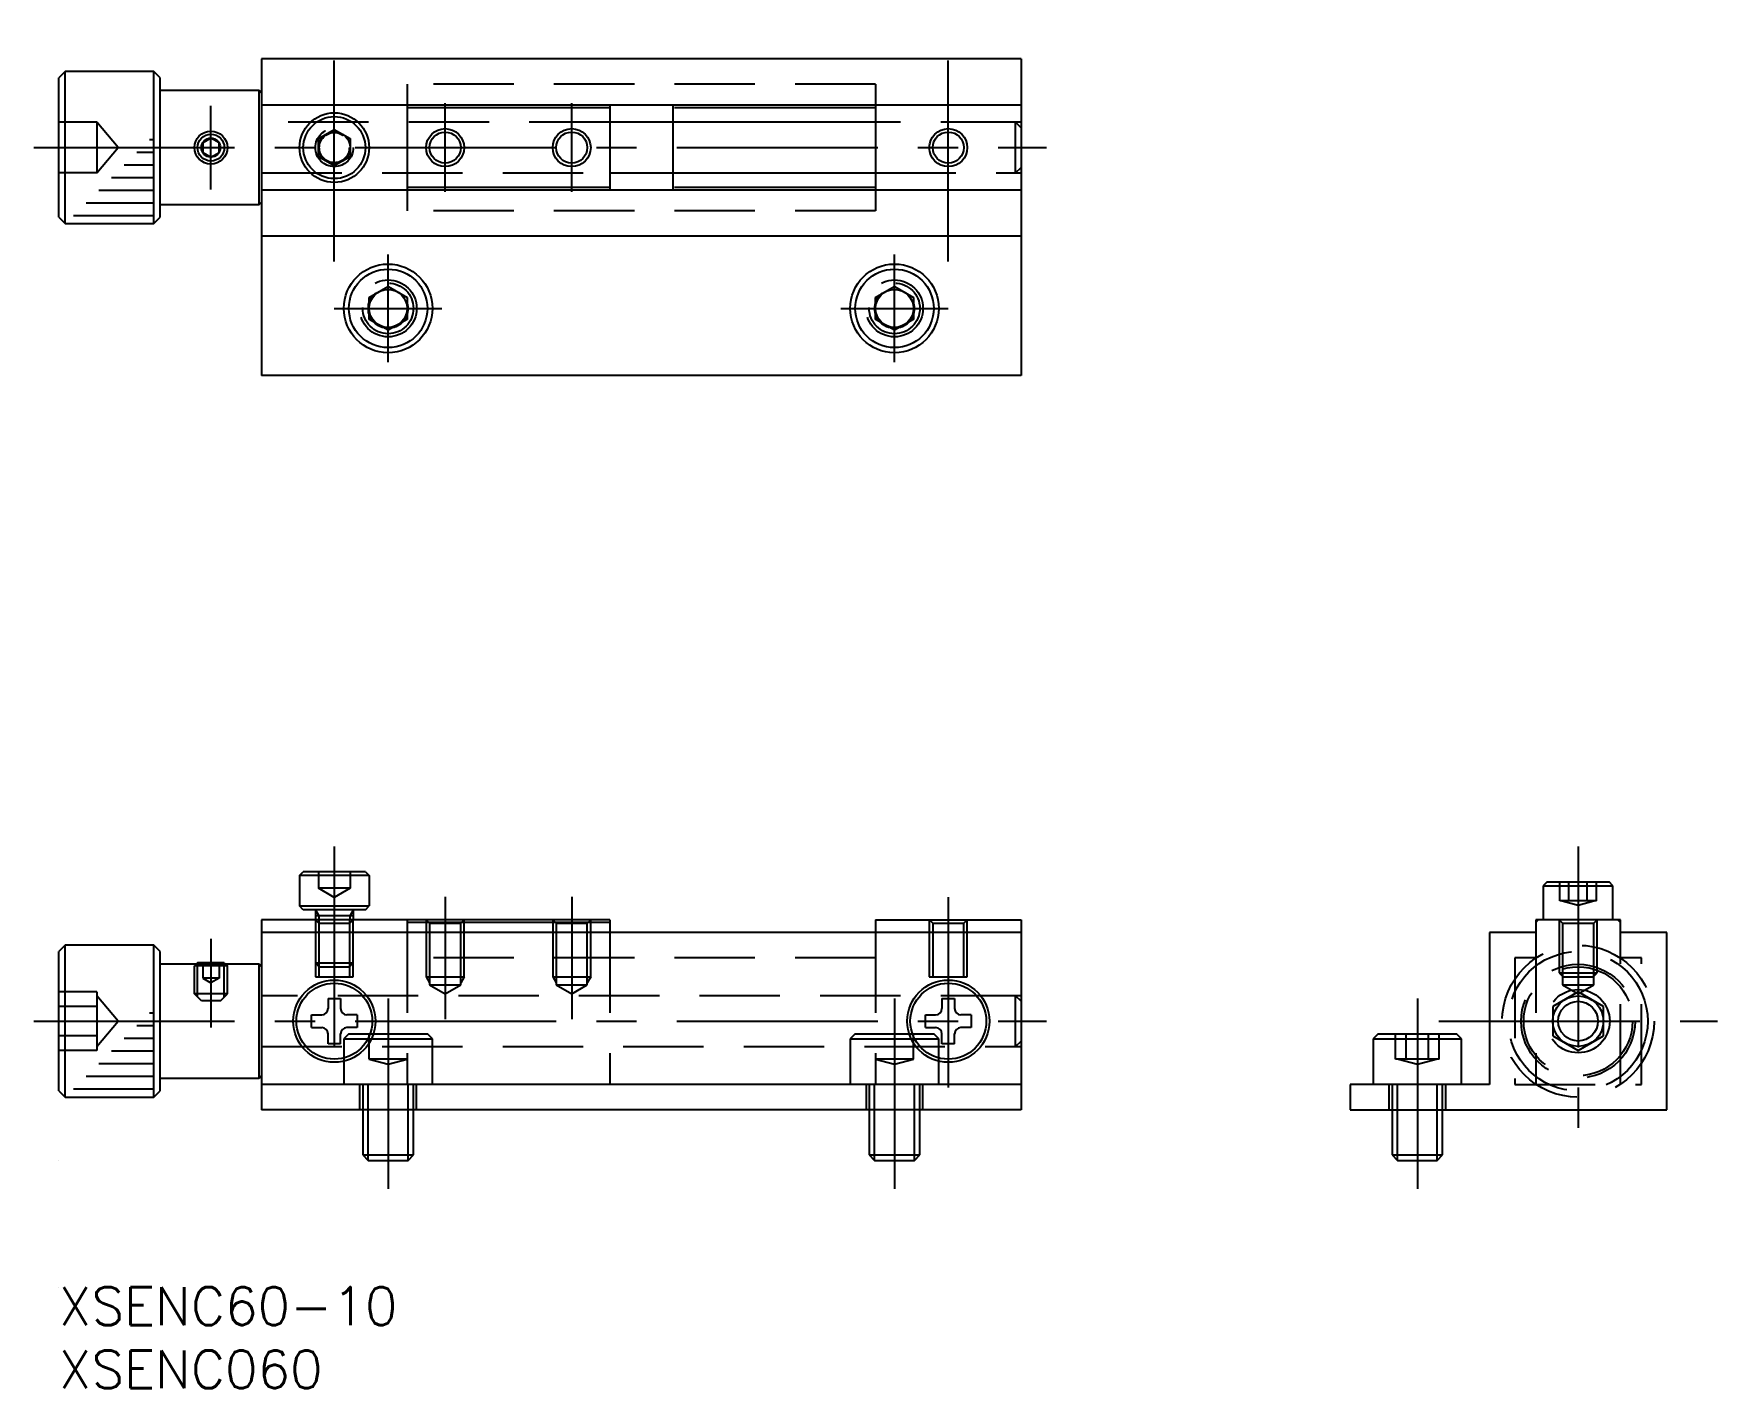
# Model space of a CAD drawing. Extents: x -2 to 131, y -8 to 99.
import ezdxf

# ---------------------------------------------------------------- set-up
doc = ezdxf.new("R2010")
doc.units = 0
doc.header["$LTSCALE"] = 0.5
for name, pattern in [('CENTER', [50.8, 31.75, -6.35, 6.35, -6.35]), ('DASHED', [19.05, 12.7, -6.35]), ('PHANTOM', [63.5, 31.75, -6.35, 6.35, -6.35, 6.35, -6.35])]:
    doc.linetypes.add(name, pattern=pattern)
doc.layers.get('0').update_dxf_attribs({"linetype": 'CONTINUOUS'})
doc.layers.get('DEFPOINTS').update_dxf_attribs({"linetype": 'CONTINUOUS'})
for name, color, linetype in [('MSM_CENTER', 1, 'CENTER'), ('MSM_CONTINUOUS', 7, 'CONTINUOUS'), ('MSM_DASHED', 4, 'DASHED'), ('MSM_IMAGINARY', 6, 'PHANTOM'), ('MSM_NARROW', 5, 'CONTINUOUS'), ('MSM_PART_NUMBER', 7, 'CONTINUOUS')]:
    doc.layers.add(name, color=color, linetype=linetype)
doc.styles.get("Standard").update_dxf_attribs({"font": 'txt.shx', "height": 3, "bigfont": 'bigfont.shx'})

msp = doc.modelspace()

# ---------------------------------------------------------------- linework, layer by layer
for p, q in [((20.25, 29.8), (20.25, 29)), ((23.25, 29.33), (20.25, 29.33)), ((23.25, 29.8), (23.25, 29))]:
    msp.add_line(p, q)
at = {"layer": 'DEFPOINTS'}
for p, q in [((0, 10), (0, 10)), ((0, 0), (0, 0)), ((0, 0), (0, 0))]:
    msp.add_line(p, q, dxfattribs=at)
at = {"layer": 'MSM_CENTER'}
for p, q in [((21.75, 81), (21.75, 99)), ((70.25, 81), (70.25, 99)), ((12, 86.7), (12, 93.3)), ((30.5, 86.5), (30.5, 93.5)), ((40.5, 86.5), (40.5, 93.5)), ((-2, 90), (78, 90)), ((26, 73.05), (26, 81.55)), ((66, 73.05), (66, 81.55)), ((21.75, 77.3), (30.25, 77.3)), ((61.75, 77.3), (70.25, 77.3)), ((21.75, 34.8), (21.75, 15.75)), ((120, 34.8), (120, 12.41)), ((30.5, 30.83), (30.5, 21.15)), ((40.5, 30.83), (40.5, 21.15)), ((70.25, 30.8), (70.25, 15.75)), ((12, 27.5), (12, 20.5)), ((26, 22.8), (26, 7.75)), ((66, 22.8), (66, 7.75)), ((107.3, 22.8), (107.3, 7.75)), ((-2, 21), (78, 21)), ((109, 21), (131, 21))]:
    msp.add_line(p, q, dxfattribs=at)
at = {"layer": 'MSM_CONTINUOUS'}
for p, q in [((0.5, 96), (0, 95.5)), ((7.5, 96), (0.5, 96)), ((0.5, 84), (0.5, 96)), ((8, 95.5), (7.5, 96)), ((7.5, 84), (7.5, 96)), ((76, 97), (16, 97)), ((16, 97), (16, 72)), ((76, 97), (76, 72)), ((0, 84.5), (0, 95.5)), ((8, 84.5), (8, 95.5)), ((15.8, 94.5), (8, 94.5)), ((16, 94.3), (15.8, 94.5)), ((15.8, 85.5), (15.8, 94.5)), ((76, 93.35), (16, 93.35)), ((27.5, 93.35), (27.5, 86.65)), ((43.5, 93.15), (27.5, 93.15)), ((43.5, 93.35), (43.5, 86.65)), ((64.5, 93.35), (64.5, 86.65)), ((64.5, 92), (43.5, 92)), ((12, 90.75), (11.35, 90.38)), ((12.65, 90.38), (12, 90.75)), ((20.5, 90.72), (21.75, 91.44)), ((20.5, 89.28), (20.5, 90.72)), ((21.75, 91.44), (23, 90.72)), ((23, 90.72), (23, 89.28)), ((11.35, 90.38), (11.35, 89.62)), ((11.35, 89.62), (12, 89.25)), ((12, 89.25), (12.65, 89.62)), ((12.65, 89.62), (12.65, 90.38)), ((21.75, 88.56), (20.5, 89.28)), ((23, 89.28), (21.75, 88.56)), ((43.5, 88), (64.5, 88)), ((76, 86.65), (16, 86.65)), ((43.5, 86.85), (27.5, 86.85)), ((8, 85.5), (15.8, 85.5)), ((15.8, 85.5), (16, 85.7)), ((0, 84.5), (0.5, 84)), ((0.5, 84), (7.5, 84)), ((7.5, 84), (8, 84.5)), ((76, 83), (16, 83)), ((24.5, 78.17), (26, 79.03)), ((26, 79.03), (27.5, 78.17)), ((64.5, 78.17), (66, 79.03)), ((66, 79.03), (67.5, 78.17)), ((24.5, 76.43), (24.5, 78.17)), ((27.5, 78.17), (27.5, 76.43)), ((64.5, 76.43), (64.5, 78.17)), ((67.5, 78.17), (67.5, 76.43)), ((26, 75.57), (24.5, 76.43)), ((27.5, 76.43), (26, 75.57)), ((66, 75.57), (64.5, 76.43)), ((67.5, 76.43), (66, 75.57)), ((76, 72), (16, 72)), ((19, 32.5), (19.3, 32.8)), ((24.5, 32.5), (19, 32.5)), ((19, 32.5), (19, 30.1)), ((24.2, 32.8), (19.3, 32.8)), ((24.2, 32.8), (24.5, 32.5)), ((24.5, 32.5), (24.5, 30.1)), ((117.55, 32), (117.25, 31.7)), ((117.55, 32), (122.45, 32)), ((122.75, 31.7), (122.45, 32)), ((117.25, 31.7), (117.25, 29)), ((117.25, 31.7), (122.75, 31.7)), ((122.75, 29), (122.75, 31.7)), ((19, 30.1), (24.5, 30.1)), ((19.3, 29.8), (19, 30.1)), ((24.2, 29.8), (19.3, 29.8)), ((24.2, 29.8), (24.5, 30.1)), ((16, 29), (16, 14)), ((43.5, 29), (16, 29)), ((76, 28), (16, 28)), ((27.5, 29), (27.5, 28)), ((43.5, 28.8), (27.5, 28.8)), ((43.5, 29), (43.5, 28)), ((64.5, 29), (76, 29)), ((64.5, 29), (64.5, 28)), ((76, 29), (76, 14)), ((113, 28), (113, 16)), ((116.65, 28), (113, 28)), ((123.35, 29), (116.65, 29)), ((116.65, 29), (116.65, 28)), ((123.35, 28), (123.35, 29)), ((127, 28), (123.35, 28)), ((127, 14), (127, 28)), ((0.5, 27), (0, 26.5)), ((7.5, 27), (0.5, 27)), ((0.5, 15), (0.5, 27)), ((8, 26.5), (7.5, 27)), ((7.5, 15), (7.5, 27)), ((0, 15.5), (0, 26.5)), ((8, 15.5), (8, 26.5)), ((15.8, 25.5), (8, 25.5)), ((10.94, 25.6), (10.84, 25.5)), ((13.06, 25.6), (10.94, 25.6)), ((13.06, 25.6), (13.16, 25.5)), ((16, 25.3), (15.8, 25.5)), ((15.8, 16.5), (15.8, 25.5)), ((21.25, 22.8), (22.25, 22.8)), ((21.25, 22.8), (21.25, 22)), ((22.25, 22.8), (22.25, 22)), ((69.75, 22.8), (70.75, 22.8)), ((69.75, 22.8), (69.75, 22)), ((70.75, 22.8), (70.75, 22)), ((19.95, 20.5), (19.95, 21.5)), ((19.95, 21.5), (20.75, 21.5)), ((23.55, 21.5), (22.75, 21.5)), ((23.55, 21.5), (23.55, 20.5)), ((68.45, 21.5), (69.25, 21.5)), ((68.45, 20.5), (68.45, 21.5)), ((72.05, 21.5), (71.25, 21.5)), ((72.05, 21.5), (72.05, 20.5)), ((19.95, 20.5), (20.75, 20.5)), ((21.25, 19.2), (21.25, 20)), ((22.25, 19.2), (22.25, 20)), ((22.9, 20), (22.5, 19.6)), ((23.55, 20.5), (22.75, 20.5)), ((22.9, 20), (29.1, 20)), ((29.5, 19.6), (29.1, 20)), ((62.9, 20), (62.5, 19.6)), ((62.9, 20), (69.1, 20)), ((68.45, 20.5), (69.25, 20.5)), ((69.5, 19.6), (69.1, 20)), ((69.75, 19.2), (69.75, 20)), ((70.75, 19.2), (70.75, 20)), ((72.05, 20.5), (71.25, 20.5)), ((104.2, 20), (103.8, 19.6)), ((104.2, 20), (110.4, 20)), ((110.8, 19.6), (110.4, 20)), ((22.25, 19.2), (21.25, 19.2)), ((22.5, 19.6), (22.5, 16)), ((22.5, 19.6), (29.5, 19.6)), ((29.5, 16), (29.5, 19.6)), ((62.5, 19.6), (62.5, 16)), ((62.5, 19.6), (69.5, 19.6)), ((69.5, 16), (69.5, 19.6)), ((70.75, 19.2), (69.75, 19.2)), ((103.8, 19.6), (103.8, 16)), ((103.8, 19.6), (110.8, 19.6)), ((110.8, 16), (110.8, 19.6)), ((8, 16.5), (15.8, 16.5)), ((15.8, 16.5), (16, 16.7)), ((76, 16), (16, 16)), ((102, 16), (102, 14)), ((113, 16), (102, 16)), ((0, 15.5), (0.5, 15)), ((0.5, 15), (7.5, 15)), ((7.5, 15), (8, 15.5)), ((76, 14), (16, 14)), ((24, 14), (24, 10.43)), ((28, 10.43), (28, 14)), ((64, 14), (64, 10.43)), ((68, 10.43), (68, 14)), ((102, 14), (127, 14)), ((105.3, 14), (105.3, 10.43)), ((109.3, 10.43), (109.3, 14)), ((24, 10.43), (24.43, 10)), ((24, 10.43), (28, 10.43)), ((24.43, 10), (27.57, 10)), ((27.57, 10), (28, 10.43)), ((64, 10.43), (64.43, 10)), ((64, 10.43), (68, 10.43)), ((64.43, 10), (67.57, 10)), ((67.57, 10), (68, 10.43)), ((105.3, 10.43), (105.73, 10)), ((105.3, 10.43), (109.3, 10.43)), ((105.73, 10), (108.87, 10)), ((108.87, 10), (109.3, 10.43))]:
    msp.add_line(p, q, dxfattribs=at)
for centre, radius in [((21.75, 90), 2.75), ((21.75, 90), 2.45), ((12, 90), 1.3), ((12, 90), 0.751), ((21.75, 90), 1.25), ((30.5, 90), 1.23), ((40.5, 90), 1.23), ((70.25, 90), 1.23), ((26, 77.3), 3.5), ((26, 77.3), 3.1), ((66, 77.3), 3.5), ((66, 77.3), 3.1), ((26, 77.3), 1.5), ((66, 77.3), 1.5), ((21.75, 21), 3.25), ((21.75, 21), 3), ((70.25, 21), 3.25), ((70.25, 21), 3), ((120, 21), 2), ((120, 21), 1.57)]:
    msp.add_circle(centre, radius, dxfattribs=at)
for centre, start, end in [((20.75, 22), 270, 0), ((22.75, 22), 180, 270), ((69.25, 22), 270, 0), ((71.25, 22), 180, 270), ((20.75, 20), 0, 90), ((22.75, 20), 90, 180), ((69.25, 20), 0, 90), ((71.25, 20), 90, 180)]:
    msp.add_arc(centre, 0.5, start, end, dxfattribs=at)
at = {"layer": 'MSM_DASHED'}
for p, q in [((27.5, 95), (27.5, 93.35)), ((64.5, 95), (27.5, 95)), ((64.5, 95), (64.5, 93.35)), ((3, 92), (0, 92)), ((3, 92), (3, 88)), ((4.68, 90), (3, 92)), ((43.5, 92), (16, 92)), ((76, 92), (64.5, 92)), ((75.57, 88), (75.57, 92)), ((76, 91.57), (75.57, 92)), ((3, 88), (4.68, 90)), ((3, 88), (0, 88)), ((16, 88), (43.5, 88)), ((64.5, 88), (76, 88)), ((75.57, 88), (76, 88.43)), ((27.5, 86.65), (27.5, 85)), ((64.5, 86.65), (64.5, 85)), ((64.5, 85), (27.5, 85)), ((20.51, 32.8), (20.51, 31.5)), ((22.99, 32.8), (22.99, 31.5)), ((118.56, 30.5), (118.56, 32)), ((119.28, 30.5), (119.28, 32)), ((120.72, 30.5), (120.72, 32)), ((121.44, 30.5), (121.44, 32)), ((21.75, 30.78), (20.51, 31.5)), ((22.99, 31.5), (20.51, 31.5)), ((22.99, 31.5), (21.75, 30.78)), ((121.44, 30.5), (118.56, 30.5)), ((118.75, 30.5), (120, 30.17)), ((120, 30.17), (121.25, 30.5)), ((20.25, 29), (20.25, 24.5)), ((20.25, 29), (20.52, 28.73)), ((20.52, 29), (20.52, 24.5)), ((20.52, 28.73), (22.98, 28.73)), ((22.98, 28.73), (23.25, 29)), ((22.98, 24.5), (22.98, 29)), ((23.25, 24.5), (23.25, 29)), ((27.5, 28), (27.5, 16)), ((29, 29), (29.27, 28.73)), ((29, 29), (29, 24.5)), ((29.27, 28.73), (31.73, 28.73)), ((29.27, 28.73), (29.27, 23.86)), ((31.73, 28.73), (32, 29)), ((31.73, 23.86), (31.73, 28.73)), ((32, 24.5), (32, 29)), ((39, 29), (39.27, 28.73)), ((39, 29), (39, 24.5)), ((39.27, 28.73), (41.73, 28.73)), ((39.27, 28.73), (39.27, 23.86)), ((41.73, 28.73), (42, 29)), ((41.73, 23.86), (41.73, 28.73)), ((42, 24.5), (42, 29)), ((43.5, 28), (43.5, 16)), ((64.5, 28), (64.5, 16)), ((68.75, 29), (68.75, 24.5)), ((69.02, 28.73), (68.75, 29)), ((69.02, 28.73), (71.48, 28.73)), ((69.02, 28.73), (69.02, 24.5)), ((71.48, 28.73), (71.75, 29)), ((71.48, 24.5), (71.48, 28.73)), ((71.75, 24.5), (71.75, 29)), ((116.85, 29), (116.65, 28.8)), ((116.65, 28), (116.65, 16)), ((118.5, 29), (118.5, 24.81)), ((118.5, 29), (118.77, 28.73)), ((118.77, 28.73), (121.23, 28.73)), ((118.77, 28.73), (118.77, 23.86)), ((121.23, 28.73), (121.5, 29)), ((121.23, 23.86), (121.23, 28.73)), ((121.5, 24.81), (121.5, 29)), ((123.35, 28.8), (123.15, 29)), ((123.35, 16), (123.35, 28)), ((10.84, 25.5), (10.7, 25.36)), ((13.3, 25.36), (10.7, 25.36)), ((10.7, 23.15), (10.7, 25.36)), ((10.94, 22.91), (10.94, 25.5)), ((11.35, 25.6), (11.35, 24.4)), ((12.65, 25.6), (12.65, 24.4)), ((13.06, 22.91), (13.06, 25.5)), ((13.16, 25.5), (13.3, 25.36)), ((13.3, 23.15), (13.3, 25.36)), ((20.25, 25.61), (23.25, 25.61)), ((20.25, 25.61), (20.56, 25.3)), ((20.56, 25.3), (22.94, 25.3)), ((22.94, 25.3), (23.25, 25.61)), ((64.5, 26), (27.5, 26)), ((116.65, 26), (115, 26)), ((115, 26), (115, 16)), ((125, 26), (123.35, 26)), ((125, 16), (125, 26)), ((12.65, 24.4), (11.35, 24.4)), ((11.35, 24.4), (12, 24.02)), ((12.65, 24.4), (12, 24.02)), ((20.25, 24.5), (23.25, 24.5)), ((29, 24.5), (32, 24.5)), ((29, 24.5), (29.27, 24.03)), ((32, 24.5), (31.73, 24.03)), ((39, 24.5), (42, 24.5)), ((39, 24.5), (39.27, 24.03)), ((42, 24.5), (41.73, 24.03)), ((68.75, 24.5), (71.75, 24.5)), ((118.5, 24.81), (121.5, 24.81)), ((118.5, 24.81), (118.81, 24.5)), ((118.77, 24.5), (121.23, 24.5)), ((121.19, 24.5), (121.5, 24.81)), ((3, 23.31), (0, 23.31)), ((3, 23.31), (3, 18.69)), ((4.68, 21), (3, 23)), ((11.25, 22.6), (10.7, 23.15)), ((13.3, 23.15), (10.7, 23.15)), ((12.75, 22.6), (13.3, 23.15)), ((76, 23), (16, 23)), ((29.27, 23.86), (31.73, 23.86)), ((29.27, 23.86), (30.5, 23.15)), ((30.5, 23.15), (31.73, 23.86)), ((39.27, 23.86), (41.73, 23.86)), ((39.27, 23.86), (40.5, 23.15)), ((40.5, 23.15), (41.73, 23.86)), ((75.57, 19), (75.57, 23)), ((76, 22.57), (75.57, 23)), ((120, 23.31), (118, 22.15)), ((118.77, 23.86), (121.23, 23.86)), ((118.77, 23.86), (120, 23.15)), ((120, 23.15), (121.23, 23.86)), ((122, 22.15), (120, 23.31)), ((3, 22.15), (0, 22.15)), ((12.75, 22.6), (11.25, 22.6)), ((118, 22.15), (118, 19.85)), ((122, 19.85), (122, 22.15)), ((3, 19), (4.68, 21)), ((24.5, 18), (24.5, 20)), ((67.5, 18), (67.5, 20)), ((105.57, 18), (105.57, 20)), ((106.43, 18), (106.43, 20)), ((108.17, 18), (108.17, 20)), ((109.03, 18), (109.03, 20)), ((3, 19.85), (0, 19.85)), ((3, 18.69), (0, 18.69)), ((16, 19), (76, 19)), ((75.57, 19), (76, 19.43)), ((118, 19.85), (120, 18.69)), ((120, 18.69), (122, 19.85)), ((27.5, 18), (24.5, 18)), ((24.5, 18), (26, 17.6)), ((26, 17.6), (27.5, 18)), ((67.5, 18), (64.5, 18)), ((64.5, 18), (66, 17.6)), ((66, 17.6), (67.5, 18)), ((109.03, 18), (105.57, 18)), ((105.8, 18), (107.3, 17.6)), ((107.3, 17.6), (108.8, 18)), ((23.75, 16), (23.75, 14)), ((24, 16), (24, 14)), ((24.43, 14), (24.43, 16)), ((27.57, 14), (27.57, 16)), ((28, 14), (28, 16)), ((28.25, 14), (28.25, 16)), ((63.75, 16), (63.75, 14)), ((64, 16), (64, 14)), ((64.43, 14), (64.43, 16)), ((67.57, 14), (67.57, 16)), ((68, 14), (68, 16)), ((68.25, 14), (68.25, 16)), ((105.05, 16), (105.05, 14)), ((105.3, 16), (105.3, 14)), ((105.73, 14), (105.73, 16)), ((108.87, 14), (108.87, 16)), ((109.3, 14), (109.3, 16)), ((109.55, 14), (109.55, 16)), ((115, 16), (125, 16))]:
    msp.add_line(p, q, dxfattribs=at)
for centre, radius in [((21.75, 90), 1.5), ((21.75, 90), 1.23), ((21.75, 90), 1.19), ((26, 77.3), 2.25), ((26, 77.3), 2), ((26, 77.3), 1.57), ((66, 77.3), 2.25), ((66, 77.3), 2), ((66, 77.3), 1.57), ((120, 21), 6), ((120, 21), 5.5), ((120, 21), 4.5), ((120, 21), 4.3), ((120, 21), 2.5)]:
    msp.add_circle(centre, radius, dxfattribs=at)
at = {"layer": 'MSM_IMAGINARY'}
for p, q in [((48.5, 93.35), (48.5, 86.65)), ((64.5, 93.15), (48.5, 93.15)), ((64.5, 86.85), (48.5, 86.85))]:
    msp.add_line(p, q, dxfattribs=at)
at = {"layer": 'MSM_NARROW'}
for p, q in [((7.15, 90.65), (7.5, 90.65)), ((6.15, 89.65), (7.5, 89.65)), ((5.15, 88.65), (7.5, 88.65)), ((3.15, 86.65), (7.5, 86.65)), ((4.15, 87.65), (7.5, 87.65)), ((2.15, 85.65), (7.5, 85.65)), ((1.15, 84.65), (7.5, 84.65)), ((20.25, 29.8), (20.52, 29.33)), ((20.52, 29.33), (20.52, 29)), ((23.25, 29.8), (22.98, 29.33)), ((22.98, 29.33), (22.98, 29)), ((10.94, 25.6), (10.94, 25.5)), ((13.06, 25.6), (13.06, 25.5)), ((7.15, 21.65), (7.5, 21.65)), ((6.15, 20.65), (7.5, 20.65)), ((4.15, 18.65), (7.5, 18.65)), ((5.15, 19.65), (7.5, 19.65)), ((3.15, 17.65), (7.5, 17.65)), ((2.15, 16.65), (7.5, 16.65)), ((1.15, 15.65), (7.5, 15.65)), ((24.43, 10), (24.43, 14)), ((27.57, 10), (27.57, 14)), ((64.43, 10), (64.43, 14)), ((67.57, 10), (67.57, 14)), ((105.73, 10), (105.73, 14)), ((108.87, 10), (108.87, 14))]:
    msp.add_line(p, q, dxfattribs=at)
for centre, radius in [((12, 90), 1.06), ((30.5, 90), 1.5), ((40.5, 90), 1.5), ((70.25, 90), 1.5)]:
    msp.add_circle(centre, radius, dxfattribs=at)

# ---------------------------------------------------------------- texts
at = {"layer": 'MSM_PART_NUMBER'}
for s, p in [('XSENC60-10', (0, -3)), ('XSENC060', (0, -8))]:
    msp.add_text(s, height=3, dxfattribs=at).set_placement(p)

doc.saveas('drawing.dxf')
